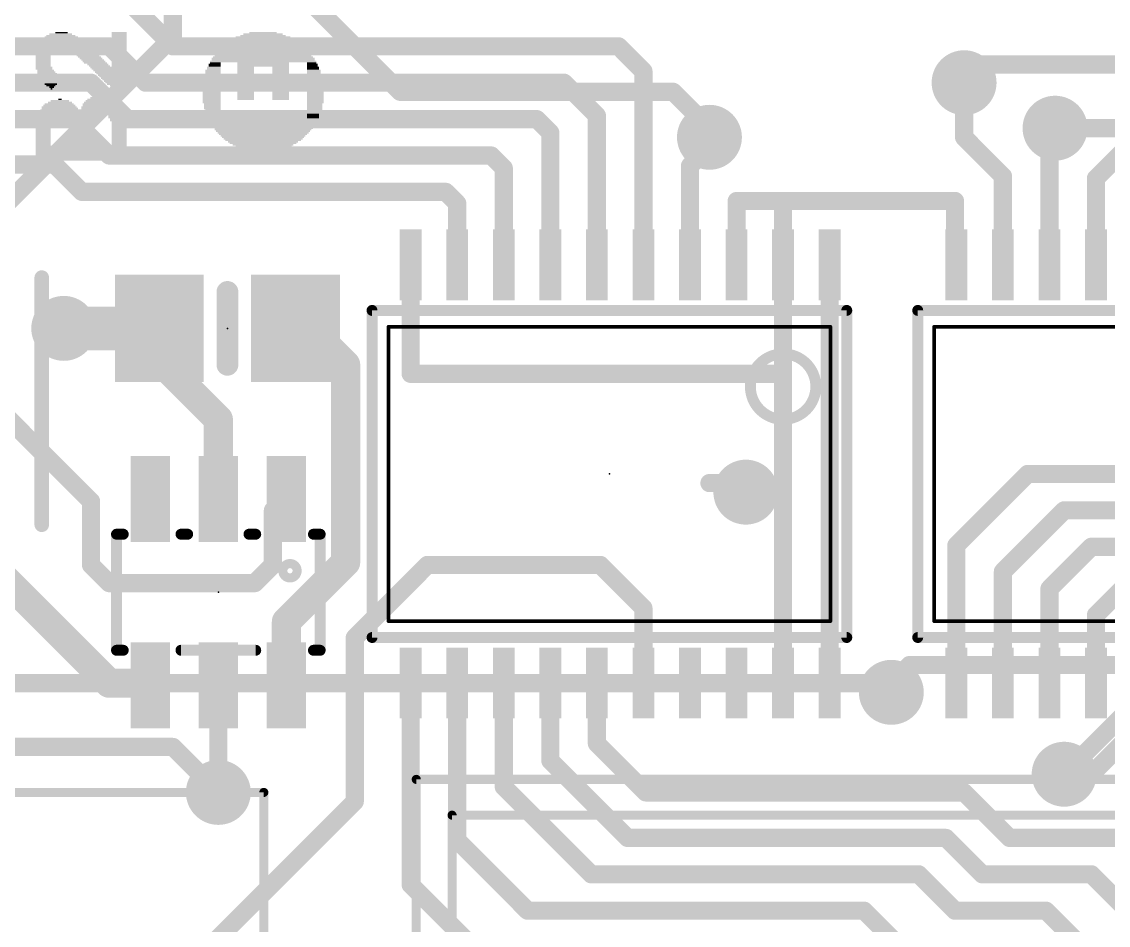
# Model space of a CAD drawing. Extents: x -1.3 to 65.2, y -0.1 to 30.9.
# Drawn here: x 24.56 to 39.73, y 7.54 to 20.15 of the extents above; entities that cross this region are included whole.
import ezdxf

# ---------------------------------------------------------------- set-up
doc = ezdxf.new("R2010")
doc.units = 0
for name, color, linetype in [('1', 12, 'CONTINUOUS'), ('16', 132, 'CONTINUOUS'), ('18', 110, 'CONTINUOUS'), ('200', 40, 'CONTINUOUS'), ('21', 40, 'CONTINUOUS'), ('23', 53, 'CONTINUOUS')]:
    doc.layers.add(name, color=color, linetype=linetype)

# ---------------------------------------------------------------- blocks, each defined once
blk = doc.blocks.new('RECT')
blk.add_solid([(-0.5, -0.5), (0.5, -0.5), (-0.5, 0.5), (0.5, 0.5)])
blk = doc.blocks.new('ROUNDV')
at = {"const_width": 0.5}
blk.add_lwpolyline([(0, -0.25, 1), (0, 0.25, 1), (0, -0.25)], format="xyb", dxfattribs=at)

msp = doc.modelspace()

# ---------------------------------------------------------------- linework, layer by layer
at = {"layer": '1'}
for points, const_width in [([(26.67, 19.812), (25.4, 21.082)], 0.254), ([(25.781, 19.812), (24.13, 19.812)], 0.254), ([(26.289, 19.304), (25.781, 19.812)], 0.254), ([(32.893, 19.812), (26.67, 19.812)], 0.254), ([(33.241, 19.464), (32.893, 19.812)], 0.254), ([(39.561, 17.971), (41.275, 19.685)], 0.254), ([(33.241, 16.7608), (33.241, 19.464)], 0.254), ([(25.527, 19.304), (23.876, 19.304)], 0.254), ([(26.035, 18.796), (25.527, 19.304)], 0.254), ([(32.131, 19.304), (26.289, 19.304)], 0.254), ([(32.591, 18.844), (32.131, 19.304)], 0.254), ([(37.719, 18.542), (37.719, 19.304)], 0.254), ([(32.591, 16.7608), (32.591, 18.844)], 0.254), ([(25.273, 18.796), (22.479, 18.796)], 0.254), ([(25.781, 18.288), (25.273, 18.796)], 0.254), ([(31.75, 18.796), (26.035, 18.796)], 0.254), ([(31.941, 18.605), (31.75, 18.796)], 0.254), ([(31.941, 16.7608), (31.941, 18.605)], 0.254), ([(34.163, 18.542), (34.163, 18.415)], 0.254), ([(38.261, 18), (37.719, 18.542)], 0.254), ([(38.911, 18.591), (38.989, 18.669)], 0.254), ([(38.911, 16.7608), (38.911, 18.591)], 0.254), ([(34.163, 18.415), (33.891, 18.143)], 0.254), ([(31.115, 18.288), (25.781, 18.288)], 0.254), ([(31.291, 18.112), (31.115, 18.288)], 0.254), ([(25.019, 18.161), (22.225, 18.161)], 0.254), ([(25.4, 17.78), (25.019, 18.161)], 0.254), ([(31.291, 16.7608), (31.291, 18.112)], 0.254), ([(33.891, 18.143), (33.891, 16.7608)], 0.254), ([(38.261, 16.7608), (38.261, 18)], 0.254), ([(39.561, 16.7608), (39.561, 17.971)], 0.254), ([(30.48, 17.78), (25.4, 17.78)], 0.254), ([(30.641, 17.619), (30.48, 17.78)], 0.254), ([(34.544, 17.653), (34.544, 16.7608)], 0.254), ([(35.191, 17.653), (34.544, 17.653)], 0.254), ([(35.191, 16.7608), (35.191, 17.653)], 0.254), ([(35.191, 17.653), (37.592, 17.653)], 0.254), ([(37.592, 17.653), (37.592, 16.7608)], 0.254), ([(30.641, 16.7608), (30.641, 17.619)], 0.254), ([(29.991, 16.7608), (29.991, 15.24)], 0.254), ([(34.544, 16.7608), (34.541, 16.7608)], 0.254), ([(35.191, 15.24), (35.191, 16.7608)], 0.254), ([(35.841, 16.7608), (35.841, 10.9252)], 0.254), ([(37.592, 16.7608), (37.611, 16.7608)], 0.254), ([(26.482, 15.875), (25.146, 15.875)], 0.6096), ([(25.527, 13.462), (23.114, 15.875)], 0.254), ([(26.482, 15.428), (26.482, 15.875)], 0.4064), ([(28.575, 15.875), (28.382, 15.875)], 0.4064), ([(29.083, 15.367), (28.575, 15.875)], 0.4064), ([(27.305, 14.605), (26.482, 15.428)], 0.4064), ([(29.083, 15.367), (29.083, 12.609)], 0.4064), ([(29.991, 15.24), (35.191, 15.24)], 0.254), ([(35.191, 13.5049), (35.191, 15.24)], 0.254), ([(27.305, 13.492), (27.305, 14.605)], 0.4064), ([(37.611, 12.846), (38.608, 13.843)], 0.254), ([(38.608, 13.843), (48.387, 13.843)], 0.254), ([(35.1069, 13.589), (34.671, 13.589)], 0.254), ([(35.191, 13.5049), (35.1069, 13.589)], 0.254), ([(25.527, 12.573), (25.527, 13.462)], 0.254), ([(28.067, 13.335), (28.255, 13.523)], 0.254), ([(28.255, 13.523), (28.255, 13.492)], 0.254), ([(35.191, 10.9252), (35.191, 13.5049)], 0.254), ([(28.067, 13.335), (28.067, 12.573)], 0.254), ([(38.261, 12.48), (39.116, 13.335)], 0.254), ([(39.116, 13.335), (47.625, 13.335)], 0.254), ([(37.611, 10.9252), (37.611, 12.846)], 0.254), ([(38.911, 12.241), (39.497, 12.827)], 0.254), ([(39.497, 12.827), (46.736, 12.827)], 0.254), ([(24.089, 12.614), (25.781, 10.922)], 0.4064), ([(29.083, 12.609), (28.255, 11.781)], 0.4064), ([(25.781, 12.319), (25.527, 12.573)], 0.254), ([(28.067, 12.573), (27.813, 12.319)], 0.254), ([(30.226, 12.573), (29.21, 11.557)], 0.254), ([(32.639, 12.573), (30.226, 12.573)], 0.254), ([(33.241, 11.971), (32.639, 12.573)], 0.254), ([(38.261, 10.9252), (38.261, 12.48)], 0.254), ([(27.813, 12.319), (25.781, 12.319)], 0.254), ([(39.561, 11.875), (40.005, 12.319)], 0.254), ([(38.911, 10.9252), (38.911, 12.241)], 0.254), ([(33.241, 10.9252), (33.241, 11.971)], 0.254), ([(39.561, 10.9252), (39.561, 11.875)], 0.254), ([(28.255, 11.781), (28.255, 10.892)], 0.4064), ([(29.21, 11.557), (29.21, 9.271)], 0.254), ([(25.781, 10.922), (26.325, 10.922)], 0.4064), ([(26.325, 10.922), (26.355, 10.892)], 0.4064), ([(27.305, 9.398), (27.305, 10.892)], 0.254), ([(29.991, 10.9252), (29.991, 8.109)], 0.254), ([(30.641, 10.9252), (30.641, 8.729)], 0.254), ([(31.291, 10.9252), (31.291, 9.476)], 0.254), ([(31.941, 10.9252), (31.941, 9.842)], 0.254), ([(32.591, 10.9252), (32.591, 10.081)], 0.254), ([(36.5728, 10.9252), (35.841, 10.9252)], 0.254), ([(36.703, 10.795), (36.5728, 10.9252)], 0.254), ([(40.211, 10.366), (39.497, 9.652)], 0.254), ([(32.591, 10.081), (33.274, 9.398)], 0.254), ([(31.941, 9.842), (33.02, 8.763)], 0.254), ([(39.497, 9.652), (39.116, 9.652)], 0.254), ([(31.291, 9.476), (32.512, 8.255)], 0.254), ([(33.274, 9.398), (37.719, 9.398)], 0.254), ([(37.719, 9.398), (38.354, 8.763)], 0.254), ([(29.21, 9.271), (26.543, 6.604)], 0.254), ([(30.641, 8.729), (31.623, 7.747)], 0.254), ([(33.02, 8.763), (37.465, 8.763)], 0.254), ([(37.465, 8.763), (37.973, 8.255)], 0.254), ([(38.354, 8.763), (39.878, 8.763)], 0.254), ([(32.512, 8.255), (37.084, 8.255)], 0.254), ([(37.084, 8.255), (37.592, 7.747)], 0.254), ([(37.973, 8.255), (39.497, 8.255)], 0.254), ([(39.497, 8.255), (40.005, 7.747)], 0.254), ([(29.991, 8.109), (31.75, 6.35)], 0.254), ([(31.623, 7.747), (36.322, 7.747)], 0.254), ([(36.322, 7.747), (37.719, 6.35)], 0.254), ([(37.592, 7.747), (38.862, 7.747)], 0.254), ([(38.862, 7.747), (40.259, 6.35)], 0.254)]:
    msp.add_lwpolyline(points, dxfattribs=dict(at, const_width=const_width))
for points, const_width in [([(25.8259, 19.8569, 1), (25.7361, 19.7671)], 0.127), ([(25.781, 19.7485, 1), (25.781, 19.8755)], 0.127), ([(26.67, 19.8755, 1), (26.67, 19.7485)], 0.127), ([(26.6251, 19.7671, 1), (26.7149, 19.8569)], 0.127), ([(32.9379, 19.8569, 1), (32.8481, 19.7671)], 0.127), ([(32.893, 19.7485, 1), (32.893, 19.8755)], 0.127), ([(33.3045, 19.464, 1), (33.1775, 19.464)], 0.127), ([(25.5719, 19.3489, 1), (25.4821, 19.2591)], 0.127), ([(25.527, 19.2405, 1), (25.527, 19.3675)], 0.127), ([(26.289, 19.3675, 1), (26.289, 19.2405)], 0.127), ([(32.1759, 19.3489, 1), (32.0861, 19.2591)], 0.127), ([(32.131, 19.2405, 1), (32.131, 19.3675)], 0.127), ([(33.1961, 19.4191, 1), (33.2859, 19.5089)], 0.127), ([(37.7825, 19.304, 1), (37.6555, 19.304)], 0.127), ([(26.2441, 19.2591, 1), (26.3339, 19.3489)], 0.127), ([(32.6545, 18.844, 1), (32.5275, 18.844)], 0.127), ([(25.3179, 18.8409, 1), (25.2281, 18.7511)], 0.127), ([(25.273, 18.7325, 1), (25.273, 18.8595)], 0.127), ([(26.035, 18.8595, 1), (26.035, 18.7325)], 0.127), ([(25.9901, 18.7511, 1), (26.0799, 18.8409)], 0.127), ([(31.7949, 18.8409, 1), (31.7051, 18.7511)], 0.127), ([(31.75, 18.7325, 1), (31.75, 18.8595)], 0.127), ([(32.5461, 18.7991, 1), (32.6359, 18.8889)], 0.127), ([(32.0045, 18.605, 1), (31.8775, 18.605)], 0.127), ([(31.8961, 18.5601, 1), (31.9859, 18.6499)], 0.127), ([(34.2265, 18.542, 1), (34.0995, 18.542)], 0.127), ([(37.7639, 18.5869, 1), (37.6741, 18.4971)], 0.127), ([(38.9745, 18.591, 1), (38.8475, 18.591)], 0.127), ([(38.8661, 18.6359, 1), (38.9559, 18.5461)], 0.127), ([(39.0339, 18.6241, 1), (38.9441, 18.7139)], 0.127), ([(34.2079, 18.3701, 1), (34.1181, 18.4599)], 0.127), ([(37.6555, 18.542, 1), (37.7825, 18.542)], 0.127), ([(25.781, 18.3515, 1), (25.781, 18.2245)], 0.127), ([(25.7361, 18.2431, 1), (25.8259, 18.3329)], 0.127), ([(31.1599, 18.3329, 1), (31.0701, 18.2431)], 0.127), ([(31.115, 18.2245, 1), (31.115, 18.3515)], 0.127), ([(34.0995, 18.415, 1), (34.2265, 18.415)], 0.127), ([(25.0639, 18.2059, 1), (24.9741, 18.1161)], 0.127), ([(25.019, 18.0975, 1), (25.019, 18.2245)], 0.127), ([(31.3545, 18.112, 1), (31.2275, 18.112)], 0.127), ([(31.2461, 18.0671, 1), (31.3359, 18.1569)], 0.127), ([(33.9545, 18.143, 1), (33.8275, 18.143)], 0.127), ([(33.8461, 18.1879, 1), (33.9359, 18.0981)], 0.127), ([(38.3245, 18, 1), (38.1975, 18)], 0.127), ([(38.2161, 17.9551, 1), (38.3059, 18.0449)], 0.127), ([(39.6245, 17.971, 1), (39.4975, 17.971)], 0.127), ([(39.5161, 18.0159, 1), (39.6059, 17.9261)], 0.127), ([(25.4, 17.8435, 1), (25.4, 17.7165)], 0.127), ([(30.5249, 17.8249, 1), (30.4351, 17.7351)], 0.127), ([(30.48, 17.7165, 1), (30.48, 17.8435)], 0.127), ([(25.3551, 17.7351, 1), (25.4449, 17.8249)], 0.127), ([(34.6075, 17.653, 1), (34.4805, 17.653)], 0.127), ([(34.544, 17.7165, 1), (34.544, 17.5895)], 0.127), ([(35.2545, 17.653, 1), (35.1275, 17.653)], 0.127), ([(35.191, 17.7165, 1), (35.191, 17.5895)], 0.127), ([(35.191, 17.5895, 1), (35.191, 17.7165)], 0.127), ([(37.6555, 17.653, 1), (37.5285, 17.653)], 0.127), ([(37.592, 17.5895, 1), (37.592, 17.7165)], 0.127), ([(30.7045, 17.619, 1), (30.5775, 17.619)], 0.127), ([(30.5961, 17.5741, 1), (30.6859, 17.6639)], 0.127), ([(30.0545, 16.7608, 1), (29.9275, 16.7608)], 0.127), ([(34.541, 16.8243, 1), (34.541, 16.6973)], 0.127), ([(34.544, 16.6973, 1), (34.544, 16.8243)], 0.127), ([(35.2545, 16.7608, 1), (35.1275, 16.7608)], 0.127), ([(35.9045, 16.7608, 1), (35.7775, 16.7608)], 0.127), ([(37.592, 16.8243, 1), (37.592, 16.6973)], 0.127), ([(37.611, 16.6973, 1), (37.611, 16.8243)], 0.127), ([(30.5775, 16.7608, 1), (30.7045, 16.7608)], 0.127), ([(31.2275, 16.7608, 1), (31.3545, 16.7608)], 0.127), ([(31.8775, 16.7608, 1), (32.0045, 16.7608)], 0.127), ([(32.5275, 16.7608, 1), (32.6545, 16.7608)], 0.127), ([(33.1775, 16.7608, 1), (33.3045, 16.7608)], 0.127), ([(33.8275, 16.7608, 1), (33.9545, 16.7608)], 0.127), ([(34.4805, 16.7608, 1), (34.6075, 16.7608)], 0.127), ([(35.1275, 16.7608, 1), (35.2545, 16.7608)], 0.127), ([(37.5285, 16.7608, 1), (37.6555, 16.7608)], 0.127), ([(38.1975, 16.7608, 1), (38.3245, 16.7608)], 0.127), ([(38.8475, 16.7608, 1), (38.9745, 16.7608)], 0.127), ([(39.4975, 16.7608, 1), (39.6245, 16.7608)], 0.127), ([(25.146, 16.0274, 1), (25.146, 15.7226)], 0.3048), ([(26.482, 15.7226, 1), (26.482, 16.0274)], 0.3048), ([(26.5836, 15.875, 1), (26.3804, 15.875)], 0.2032), ([(28.382, 15.9766, 1), (28.382, 15.7734)], 0.2032), ([(28.6468, 15.9468, 1), (28.5032, 15.8032)], 0.2032), ([(28.575, 15.7734, 1), (28.575, 15.9766)], 0.2032), ([(26.5538, 15.4998, 1), (26.4102, 15.3562)], 0.2032), ([(26.3804, 15.428, 1), (26.5836, 15.428)], 0.2032), ([(29.1846, 15.367, 1), (28.9814, 15.367)], 0.2032), ([(29.0112, 15.2952, 1), (29.1548, 15.4388)], 0.2032), ([(29.991, 15.3035, 1), (29.991, 15.1765)], 0.127), ([(35.2545, 15.24, 1), (35.1275, 15.24)], 0.127), ([(35.191, 15.1765, 1), (35.191, 15.3035)], 0.127), ([(29.9275, 15.24, 1), (30.0545, 15.24)], 0.127), ([(35.1275, 15.24, 1), (35.2545, 15.24)], 0.127), ([(27.4066, 14.605, 1), (27.2034, 14.605)], 0.2032), ([(27.2332, 14.5332, 1), (27.3768, 14.6768)], 0.2032), ([(38.608, 13.9065, 1), (38.608, 13.7795)], 0.127), ([(38.6529, 13.7981, 1), (38.5631, 13.8879)], 0.127), ([(34.671, 13.6525, 1), (34.671, 13.5255)], 0.127), ([(35.1518, 13.6339, 1), (35.062, 13.5441)], 0.127), ([(35.1069, 13.5255, 1), (35.1069, 13.6525)], 0.127), ([(25.5905, 13.462, 1), (25.4635, 13.462)], 0.127), ([(25.4821, 13.4171, 1), (25.5719, 13.5069)], 0.127), ([(27.2034, 13.492, 1), (27.4066, 13.492)], 0.2032), ([(28.3185, 13.523, 1), (28.1915, 13.523)], 0.127), ([(28.1915, 13.492, 1), (28.3185, 13.492)], 0.127), ([(28.2999, 13.4781, 1), (28.2101, 13.5679)], 0.127), ([(35.2545, 13.5049, 1), (35.1275, 13.5049)], 0.127), ([(35.1275, 13.5049, 1), (35.2545, 13.5049)], 0.127), ([(35.1461, 13.46, 1), (35.2359, 13.5498)], 0.127), ([(28.1305, 13.335, 1), (28.0035, 13.335)], 0.127), ([(28.0221, 13.3799, 1), (28.1119, 13.2901)], 0.127), ([(39.116, 13.3985, 1), (39.116, 13.2715)], 0.127), ([(39.1609, 13.2901, 1), (39.0711, 13.3799)], 0.127), ([(37.6745, 12.846, 1), (37.5475, 12.846)], 0.127), ([(37.5661, 12.8909, 1), (37.6559, 12.8011)], 0.127), ([(39.497, 12.8905, 1), (39.497, 12.7635)], 0.127), ([(39.5419, 12.7821, 1), (39.4521, 12.8719)], 0.127), ([(29.1548, 12.5372, 1), (29.0112, 12.6808)], 0.2032), ([(25.5719, 12.6179, 1), (25.4821, 12.5281)], 0.127), ([(25.4635, 12.573, 1), (25.5905, 12.573)], 0.127), ([(28.0035, 12.573, 1), (28.1305, 12.573)], 0.127), ([(28.1119, 12.5281, 1), (28.0221, 12.6179)], 0.127), ([(28.9814, 12.609, 1), (29.1846, 12.609)], 0.2032), ([(30.226, 12.6365, 1), (30.226, 12.5095)], 0.127), ([(30.2709, 12.5281, 1), (30.1811, 12.6179)], 0.127), ([(32.6839, 12.6179, 1), (32.5941, 12.5281)], 0.127), ([(32.639, 12.5095, 1), (32.639, 12.6365)], 0.127), ([(38.3245, 12.48, 1), (38.1975, 12.48)], 0.127), ([(25.781, 12.3825, 1), (25.781, 12.2555)], 0.127), ([(27.813, 12.2555, 1), (27.813, 12.3825)], 0.127), ([(38.2161, 12.5249, 1), (38.3059, 12.4351)], 0.127), ([(25.7361, 12.2741, 1), (25.8259, 12.3639)], 0.127), ([(27.7681, 12.3639, 1), (27.8579, 12.2741)], 0.127), ([(38.9745, 12.241, 1), (38.8475, 12.241)], 0.127), ([(38.8661, 12.2859, 1), (38.9559, 12.1961)], 0.127), ([(33.3045, 11.971, 1), (33.1775, 11.971)], 0.127), ([(33.1961, 11.9261, 1), (33.2859, 12.0159)], 0.127), ([(39.6245, 11.875, 1), (39.4975, 11.875)], 0.127), ([(28.3566, 11.781, 1), (28.1534, 11.781)], 0.2032), ([(28.1832, 11.8528, 1), (28.3268, 11.7092)], 0.2032), ([(39.5161, 11.9199, 1), (39.6059, 11.8301)], 0.127), ([(29.2735, 11.557, 1), (29.1465, 11.557)], 0.127), ([(29.1651, 11.6019, 1), (29.2549, 11.5121)], 0.127), ([(25.781, 11.0236, 1), (25.781, 10.8204)], 0.2032), ([(25.7092, 10.8502, 1), (25.8528, 10.9938)], 0.2032), ([(26.3968, 10.9938, 1), (26.2532, 10.8502)], 0.2032), ([(26.325, 10.8204, 1), (26.325, 11.0236)], 0.2032), ([(26.2832, 10.8202, 1), (26.4268, 10.9638)], 0.2032), ([(27.3685, 10.892, 1), (27.2415, 10.892)], 0.127), ([(28.1534, 10.892, 1), (28.3566, 10.892)], 0.2032), ([(30.0545, 10.9252, 1), (29.9275, 10.9252)], 0.127), ([(30.7045, 10.9252, 1), (30.5775, 10.9252)], 0.127), ([(31.3545, 10.9252, 1), (31.2275, 10.9252)], 0.127), ([(32.0045, 10.9252, 1), (31.8775, 10.9252)], 0.127), ([(32.6545, 10.9252, 1), (32.5275, 10.9252)], 0.127), ([(33.1775, 10.9252, 1), (33.3045, 10.9252)], 0.127), ([(35.1275, 10.9252, 1), (35.2545, 10.9252)], 0.127), ([(35.841, 10.9887, 1), (35.841, 10.8617)], 0.127), ([(35.7775, 10.9252, 1), (35.9045, 10.9252)], 0.127), ([(36.6177, 10.9701, 1), (36.5279, 10.8803)], 0.127), ([(36.5728, 10.8617, 1), (36.5728, 10.9887)], 0.127), ([(37.5475, 10.9252, 1), (37.6745, 10.9252)], 0.127), ([(38.1975, 10.9252, 1), (38.3245, 10.9252)], 0.127), ([(38.8475, 10.9252, 1), (38.9745, 10.9252)], 0.127), ([(39.4975, 10.9252, 1), (39.6245, 10.9252)], 0.127), ([(36.6581, 10.7501, 1), (36.7479, 10.8399)], 0.127), ([(32.6359, 10.1259, 1), (32.5461, 10.0361)], 0.127), ([(32.5275, 10.081, 1), (32.6545, 10.081)], 0.127), ([(31.9859, 9.8869, 1), (31.8961, 9.7971)], 0.127), ([(31.8775, 9.842, 1), (32.0045, 9.842)], 0.127), ([(39.116, 9.7155, 1), (39.116, 9.5885)], 0.127), ([(39.4521, 9.6969, 1), (39.5419, 9.6071)], 0.127), ([(39.497, 9.5885, 1), (39.497, 9.7155)], 0.127), ([(31.3359, 9.5209, 1), (31.2461, 9.4311)], 0.127), ([(27.2415, 9.398, 1), (27.3685, 9.398)], 0.127), ([(31.2275, 9.476, 1), (31.3545, 9.476)], 0.127), ([(33.274, 9.4615, 1), (33.274, 9.3345)], 0.127), ([(33.2291, 9.3531, 1), (33.3189, 9.4429)], 0.127), ([(37.7639, 9.4429, 1), (37.6741, 9.3531)], 0.127), ([(37.719, 9.3345, 1), (37.719, 9.4615)], 0.127), ([(29.1465, 9.271, 1), (29.2735, 9.271)], 0.127), ([(29.2549, 9.2261, 1), (29.1651, 9.3159)], 0.127), ([(30.6859, 8.7739, 1), (30.5961, 8.6841)], 0.127), ([(33.02, 8.8265, 1), (33.02, 8.6995)], 0.127), ([(32.9751, 8.7181, 1), (33.0649, 8.8079)], 0.127), ([(37.5099, 8.8079, 1), (37.4201, 8.7181)], 0.127), ([(37.465, 8.6995, 1), (37.465, 8.8265)], 0.127), ([(38.354, 8.8265, 1), (38.354, 8.6995)], 0.127), ([(38.3091, 8.7181, 1), (38.3989, 8.8079)], 0.127), ([(30.5775, 8.729, 1), (30.7045, 8.729)], 0.127), ([(32.512, 8.3185, 1), (32.512, 8.1915)], 0.127), ([(32.4671, 8.2101, 1), (32.5569, 8.2999)], 0.127), ([(37.1289, 8.2999, 1), (37.0391, 8.2101)], 0.127), ([(37.084, 8.1915, 1), (37.084, 8.3185)], 0.127), ([(37.973, 8.3185, 1), (37.973, 8.1915)], 0.127), ([(37.9281, 8.2101, 1), (38.0179, 8.2999)], 0.127), ([(39.5419, 8.2999, 1), (39.4521, 8.2101)], 0.127), ([(39.497, 8.1915, 1), (39.497, 8.3185)], 0.127), ([(30.0359, 8.1539, 1), (29.9461, 8.0641)], 0.127), ([(29.9275, 8.109, 1), (30.0545, 8.109)], 0.127), ([(31.623, 7.8105, 1), (31.623, 7.6835)], 0.127), ([(31.5781, 7.7021, 1), (31.6679, 7.7919)], 0.127), ([(36.3669, 7.7919, 1), (36.2771, 7.7021)], 0.127), ([(36.322, 7.6835, 1), (36.322, 7.8105)], 0.127), ([(37.592, 7.8105, 1), (37.592, 7.6835)], 0.127), ([(37.5471, 7.7021, 1), (37.6369, 7.7919)], 0.127), ([(38.9069, 7.7919, 1), (38.8171, 7.7021)], 0.127), ([(38.862, 7.6835, 1), (38.862, 7.8105)], 0.127)]:
    msp.add_lwpolyline(points, format="xyb", dxfattribs=dict(at, const_width=const_width))
at = {"layer": '16', "const_width": 0.254}
for points in [[(26.67, 19.939), (26.67, 21.717)], [(27.94, 21.082), (29.845, 19.177)], [(26.67, 19.939), (24.257, 17.526)], [(37.719, 19.304), (37.973, 19.558)], [(37.973, 19.558), (44.831, 19.558)], [(29.845, 19.177), (33.655, 19.177)], [(33.655, 19.177), (34.163, 18.669)], [(34.163, 18.669), (34.163, 18.542)], [(38.989, 18.669), (46.99, 18.669)], [(34.544, 13.716), (34.163, 13.716)], [(34.671, 13.589), (34.544, 13.716)], [(36.957, 11.176), (36.703, 10.922)], [(44.323, 11.176), (36.957, 11.176)], [(17.145, 10.922), (36.576, 10.922)], [(36.576, 10.922), (36.703, 10.795)], [(36.703, 10.922), (36.703, 10.795)], [(39.116, 9.652), (40.005, 10.541)], [(14.859, 10.033), (26.67, 10.033)], [(26.67, 10.033), (27.305, 9.398)]]:
    msp.add_lwpolyline(points, dxfattribs=at)
at = {"layer": '16', "const_width": 0.127}
for points in [[(26.7149, 19.8941, 1), (26.6251, 19.9839)], [(26.6065, 19.939, 1), (26.7335, 19.939)], [(37.973, 19.6215, 1), (37.973, 19.4945)], [(38.0179, 19.5131, 1), (37.9281, 19.6029)], [(29.845, 19.2405, 1), (29.845, 19.1135)], [(29.8001, 19.1321, 1), (29.8899, 19.2219)], [(33.6999, 19.2219, 1), (33.6101, 19.1321)], [(33.655, 19.1135, 1), (33.655, 19.2405)], [(37.6741, 19.3489, 1), (37.7639, 19.2591)], [(34.2265, 18.669, 1), (34.0995, 18.669)], [(34.1181, 18.6241, 1), (34.2079, 18.7139)], [(38.989, 18.7325, 1), (38.989, 18.6055)], [(34.0995, 18.542, 1), (34.2265, 18.542)], [(34.163, 13.7795, 1), (34.163, 13.6525)], [(34.5889, 13.7609, 1), (34.4991, 13.6711)], [(34.544, 13.6525, 1), (34.544, 13.7795)], [(34.6261, 13.5441, 1), (34.7159, 13.6339)], [(36.957, 11.2395, 1), (36.957, 11.1125)], [(37.0019, 11.1311, 1), (36.9121, 11.2209)], [(36.6209, 10.9669, 1), (36.5311, 10.8771)], [(36.576, 10.8585, 1), (36.576, 10.9855)], [(36.7665, 10.922, 1), (36.6395, 10.922)], [(36.6581, 10.9669, 1), (36.7479, 10.8771)], [(36.6395, 10.795, 1), (36.7665, 10.795)], [(36.6581, 10.7501, 1), (36.7479, 10.8399)], [(26.7149, 10.0779, 1), (26.6251, 9.9881)], [(26.67, 9.9695, 1), (26.67, 10.0965)], [(39.0711, 9.6969, 1), (39.1609, 9.6071)], [(27.2601, 9.3531, 1), (27.3499, 9.4429)]]:
    msp.add_lwpolyline(points, format="xyb", dxfattribs=at)
at = {"layer": '21'}
for points, const_width in [([(24.839, 16.584), (24.839, 13.134)], 0.2032), ([(27.432, 16.383), (27.432, 15.367)], 0.3048), ([(36.0806, 16.1258), (29.4514, 16.1258)], 0.1524), ([(29.4514, 11.5602), (29.4514, 16.1258)], 0.1524), ([(36.0806, 16.1258), (36.0806, 11.5602)], 0.1524), ([(43.7006, 16.1258), (37.0714, 16.1258)], 0.1524), ([(37.0714, 11.5602), (37.0714, 16.1258)], 0.1524), ([(35.852, 15.8972), (29.68, 15.8972)], 0.0508), ([(29.68, 11.7888), (29.68, 15.8972)], 0.0508), ([(35.852, 15.8972), (35.852, 11.7888)], 0.0508), ([(43.472, 15.8972), (37.3, 15.8972)], 0.0508), ([(37.3, 11.7888), (37.3, 15.8972)], 0.0508), ([(25.883, 11.382), (25.883, 13.002)], 0.1524), ([(25.883, 13.002), (25.977, 13.002)], 0.1524), ([(26.783, 13.002), (26.877, 13.002)], 0.1524), ([(27.733, 13.002), (27.827, 13.002)], 0.1524), ([(28.633, 13.002), (28.727, 13.002)], 0.1524), ([(28.727, 13.002), (28.727, 11.382)], 0.1524), ([(29.68, 11.7888), (35.852, 11.7888)], 0.0508), ([(37.3, 11.7888), (43.472, 11.7888)], 0.0508), ([(29.4514, 11.5602), (36.0806, 11.5602)], 0.1524), ([(37.0714, 11.5602), (43.7006, 11.5602)], 0.1524), ([(25.977, 11.382), (25.883, 11.382)], 0.1524), ([(27.827, 11.382), (26.783, 11.382)], 0.1524), ([(28.727, 11.382), (28.633, 11.382)], 0.1524), ([(58.069, 9.58), (30.069, 9.58)], 0.127), ([(30.069, 9.58), (30.069, 0.58)], 0.127), ([(15.24, 9.398), (27.94, 9.398)], 0.127), ([(27.94, 9.398), (27.94, 0.508)], 0.127), ([(42.819, 9.08), (30.569, 9.08)], 0.127), ([(30.569, 9.08), (30.569, 1.08)], 0.127)]:
    msp.add_lwpolyline(points, dxfattribs=dict(at, const_width=const_width))
for points, const_width in [([(24.8898, 16.584, 1), (24.7882, 16.584)], 0.1016), ([(27.5082, 16.383, 1), (27.3558, 16.383)], 0.1524), ([(29.4514, 16.1639, 1), (29.4514, 16.0877)], 0.0762), ([(29.4895, 16.1258, 1), (29.4133, 16.1258)], 0.0762), ([(36.1187, 16.1258, 1), (36.0425, 16.1258)], 0.0762), ([(36.0806, 16.0877, 1), (36.0806, 16.1639)], 0.0762), ([(37.0714, 16.1639, 1), (37.0714, 16.0877)], 0.0762), ([(37.1095, 16.1258, 1), (37.0333, 16.1258)], 0.0762), ([(29.68, 15.9099, 1), (29.68, 15.8845)], 0.0254), ([(29.6927, 15.8972, 1), (29.6673, 15.8972)], 0.0254), ([(35.8647, 15.8972, 1), (35.8393, 15.8972)], 0.0254), ([(35.852, 15.8845, 1), (35.852, 15.9099)], 0.0254), ([(37.3, 15.9099, 1), (37.3, 15.8845)], 0.0254), ([(37.3127, 15.8972, 1), (37.2873, 15.8972)], 0.0254), ([(35.1916, 14.605, 1), (35.1916, 15.5194, 1), (35.1916, 14.605)], 0.1524), ([(27.3558, 15.367, 1), (27.5082, 15.367)], 0.1524), ([(24.7882, 13.134, 1), (24.8898, 13.134)], 0.1016), ([(25.9211, 13.002, 1), (25.8449, 13.002)], 0.0762), ([(25.883, 13.0401, 1), (25.883, 12.9639)], 0.0762), ([(25.977, 12.9639, 1), (25.977, 13.0401)], 0.0762), ([(26.783, 13.0401, 1), (26.783, 12.9639)], 0.0762), ([(26.877, 12.9639, 1), (26.877, 13.0401)], 0.0762), ([(27.733, 13.0401, 1), (27.733, 12.9639)], 0.0762), ([(27.827, 12.9639, 1), (27.827, 13.0401)], 0.0762), ([(28.633, 13.0401, 1), (28.633, 12.9639)], 0.0762), ([(28.7651, 13.002, 1), (28.6889, 13.002)], 0.0762), ([(28.727, 12.9639, 1), (28.727, 13.0401)], 0.0762), ([(28.305, 12.392, 1), (28.305, 12.592, 1), (28.305, 12.392)], 0.127), ([(29.68, 11.8015, 1), (29.68, 11.7761)], 0.0254), ([(29.6673, 11.7888, 1), (29.6927, 11.7888)], 0.0254), ([(35.8393, 11.7888, 1), (35.8647, 11.7888)], 0.0254), ([(35.852, 11.7761, 1), (35.852, 11.8015)], 0.0254), ([(37.3, 11.8015, 1), (37.3, 11.7761)], 0.0254), ([(37.2873, 11.7888, 1), (37.3127, 11.7888)], 0.0254), ([(29.4514, 11.5983, 1), (29.4514, 11.5221)], 0.0762), ([(29.4133, 11.5602, 1), (29.4895, 11.5602)], 0.0762), ([(36.0425, 11.5602, 1), (36.1187, 11.5602)], 0.0762), ([(36.0806, 11.5221, 1), (36.0806, 11.5983)], 0.0762), ([(37.0714, 11.5983, 1), (37.0714, 11.5221)], 0.0762), ([(37.0333, 11.5602, 1), (37.1095, 11.5602)], 0.0762), ([(25.883, 11.4201, 1), (25.883, 11.3439)], 0.0762), ([(25.8449, 11.382, 1), (25.9211, 11.382)], 0.0762), ([(25.977, 11.3439, 1), (25.977, 11.4201)], 0.0762), ([(26.783, 11.4201, 1), (26.783, 11.3439)], 0.0762), ([(27.827, 11.3439, 1), (27.827, 11.4201)], 0.0762), ([(28.633, 11.4201, 1), (28.633, 11.3439)], 0.0762), ([(28.6889, 11.382, 1), (28.7651, 11.382)], 0.0762), ([(28.727, 11.3439, 1), (28.727, 11.4201)], 0.0762), ([(30.069, 9.6118, 1), (30.069, 9.5482)], 0.0635), ([(30.1008, 9.58, 1), (30.0373, 9.58)], 0.0635), ([(27.9718, 9.398, 1), (27.9083, 9.398)], 0.0635), ([(27.94, 9.3662, 1), (27.94, 9.4298)], 0.0635), ([(30.569, 9.1118, 1), (30.569, 9.0482)], 0.0635), ([(30.6008, 9.08, 1), (30.5373, 9.08)], 0.0635)]:
    msp.add_lwpolyline(points, format="xyb", dxfattribs=dict(at, const_width=const_width))
at = {"layer": '23'}
for p in [(27.432, 15.875), (32.766, 13.843), (27.305, 12.192)]:
    msp.add_point(p, dxfattribs=at)

# ---------------------------------------------------------------- block references
at = {"layer": '1', "rotation": 180}
for p, xscale, yscale in [((29.991, 16.7608), 0.3048, 0.9906), ((30.641, 16.7608), 0.3048, 0.9906), ((31.291, 16.7608), 0.3048, 0.9906), ((31.941, 16.7608), 0.3048, 0.9906), ((32.591, 16.7608), 0.3048, 0.9906), ((33.241, 16.7608), 0.3048, 0.9906), ((33.891, 16.7608), 0.3048, 0.9906), ((34.541, 16.7608), 0.3048, 0.9906), ((35.191, 16.7608), 0.3048, 0.9906), ((35.841, 16.7608), 0.3048, 0.9906), ((37.611, 16.7608), 0.3048, 0.9906), ((38.261, 16.7608), 0.3048, 0.9906), ((38.911, 16.7608), 0.3048, 0.9906), ((39.561, 16.7608), 0.3048, 0.9906), ((26.355, 13.492), 0.55, 1.2), ((27.305, 13.492), 0.55, 1.2), ((28.255, 13.492), 0.55, 1.2), ((26.355, 10.892), 0.55, 1.2), ((27.305, 10.892), 0.55, 1.2), ((28.255, 10.892), 0.55, 1.2), ((29.991, 10.9252), 0.3048, 0.9906), ((30.641, 10.9252), 0.3048, 0.9906), ((31.291, 10.9252), 0.3048, 0.9906), ((31.941, 10.9252), 0.3048, 0.9906), ((32.591, 10.9252), 0.3048, 0.9906), ((33.241, 10.9252), 0.3048, 0.9906), ((33.891, 10.9252), 0.3048, 0.9906), ((34.541, 10.9252), 0.3048, 0.9906), ((35.191, 10.9252), 0.3048, 0.9906), ((35.841, 10.9252), 0.3048, 0.9906), ((37.611, 10.9252), 0.3048, 0.9906), ((38.261, 10.9252), 0.3048, 0.9906), ((38.911, 10.9252), 0.3048, 0.9906), ((39.561, 10.9252), 0.3048, 0.9906)]:
    msp.add_blockref('RECT', p, dxfattribs=dict(at, xscale=xscale, yscale=yscale))
at = {"layer": '1', "xscale": 1.24, "yscale": 1.5}
for p in [(26.482, 15.875), (28.382, 15.875)]:
    msp.add_blockref('RECT', p, dxfattribs=at)
at = {"layer": '18', "xscale": 0.9064, "yscale": 0.9064}
for p in [(37.719, 19.304), (37.719, 19.304), (38.989, 18.669), (38.989, 18.669), (34.163, 18.542), (34.163, 18.542), (25.146, 15.875), (25.146, 15.875), (34.671, 13.589), (34.671, 13.589), (36.703, 10.795), (36.703, 10.795), (39.116, 9.652), (39.116, 9.652), (27.305, 9.398), (27.305, 9.398)]:
    msp.add_blockref('ROUNDV', p, dxfattribs=at)
at = {"layer": '200'}
for p, xscale, yscale in [((25.1244, 19.8755), 0.6121, 0.0213), ((25.1244, 19.8967), 0.5715, 0.0211), ((25.1257, 19.9178), 0.5283, 0.0211), ((25.1143, 19.939), 0.4648, 0.0213), ((25.1041, 19.9602), 0.4039, 0.0211), ((25.1041, 19.9813), 0.3175, 0.0211), ((25.1143, 20.0025), 0.1702, 0.0213), ((25.9194, 20.0025), 0.2108, 0.0213), ((25.9194, 19.9813), 0.2108, 0.0211), ((25.9194, 19.9602), 0.2108, 0.0211), ((25.9194, 19.939), 0.2108, 0.0213), ((25.9194, 19.9178), 0.2108, 0.0211), ((25.9194, 19.8967), 0.2108, 0.0211), ((25.9194, 19.8755), 0.2108, 0.0213), ((27.9298, 19.8755), 0.9754, 0.0213), ((27.9298, 19.8967), 0.889, 0.0211), ((27.9286, 19.9178), 0.8458, 0.0211), ((27.9298, 19.939), 0.762, 0.0213), ((27.9298, 19.9602), 0.635, 0.0211), ((27.9298, 19.9813), 0.5486, 0.0211), ((27.9298, 20.0025), 0.381, 0.0213), ((24.9136, 19.7697), 0.3175, 0.0211), ((24.8818, 19.7273), 0.254, 0.0211), ((24.892, 19.7485), 0.2743, 0.0213), ((25.1358, 19.812), 0.7214, 0.0213), ((25.146, 19.7908), 0.7417, 0.0211), ((25.1257, 19.8543), 0.6553, 0.0211), ((25.1358, 19.8332), 0.6756, 0.0211), ((25.3581, 19.7697), 0.3581, 0.0211), ((25.4013, 19.7485), 0.3175, 0.0213), ((25.4318, 19.7273), 0.3378, 0.0211), ((25.9194, 19.8543), 0.2108, 0.0211), ((25.9194, 19.8332), 0.2108, 0.0211), ((25.9194, 19.812), 0.2108, 0.0213), ((25.9194, 19.7908), 0.2108, 0.0211), ((25.9194, 19.7697), 0.2108, 0.0211), ((25.9194, 19.7485), 0.2108, 0.0213), ((25.9194, 19.7273), 0.2108, 0.0211), ((27.9286, 19.7273), 1.3132, 0.0211), ((27.9298, 19.7485), 1.27, 0.0213), ((27.9298, 19.7697), 1.2294, 0.0211), ((27.9298, 19.7908), 1.1836, 0.0211), ((27.9298, 19.812), 1.143, 0.0213), ((27.9413, 19.8332), 1.0795, 0.0211), ((27.9298, 19.8543), 1.016, 0.0211), ((24.8717, 19.7062), 0.2337, 0.0211), ((24.8603, 19.685), 0.2108, 0.0213), ((24.8603, 19.6638), 0.2108, 0.0211), ((24.8603, 19.6427), 0.2108, 0.0211), ((24.8603, 19.6215), 0.2108, 0.0213), ((24.8603, 19.6003), 0.2108, 0.0211), ((24.8603, 19.5792), 0.2108, 0.0211), ((25.4648, 19.7062), 0.3175, 0.0211), ((25.4851, 19.685), 0.3175, 0.0213), ((25.5054, 19.6638), 0.3175, 0.0211), ((25.527, 19.6427), 0.315, 0.0211), ((25.5486, 19.6215), 0.3175, 0.0213), ((25.5689, 19.6003), 0.3175, 0.0211), ((25.5905, 19.5792), 0.32, 0.0211), ((25.9194, 19.7062), 0.2108, 0.0211), ((25.9194, 19.685), 0.2108, 0.0213), ((25.9194, 19.6638), 0.2108, 0.0211), ((25.9194, 19.6427), 0.2108, 0.0211), ((25.9194, 19.6215), 0.2108, 0.0213), ((25.9194, 19.6003), 0.2108, 0.0211), ((25.9194, 19.5792), 0.2108, 0.0211), ((27.9298, 19.6003), 1.4834, 0.0211), ((27.2631, 19.5792), 0.1499, 0.0211), ((27.9298, 19.6427), 1.4376, 0.0211), ((27.9298, 19.6215), 1.4376, 0.0213), ((27.9298, 19.6638), 1.397, 0.0211), ((27.9286, 19.685), 1.3538, 0.0213), ((27.9286, 19.7062), 1.3132, 0.0211), ((27.9298, 19.5792), 0.7214, 0.0211), ((28.608, 19.5792), 0.127, 0.0211), ((24.8603, 19.558), 0.2108, 0.0213), ((24.8603, 19.5368), 0.2108, 0.0211), ((24.8717, 19.5157), 0.2337, 0.0211), ((24.8717, 19.4945), 0.2337, 0.0213), ((24.892, 19.4733), 0.2337, 0.0211), ((24.9022, 19.4522), 0.254, 0.0211), ((24.9136, 19.431), 0.2769, 0.0213), ((25.6223, 19.558), 0.2972, 0.0213), ((25.6438, 19.5368), 0.2946, 0.0211), ((25.7708, 19.5157), 0.508, 0.0211), ((25.781, 19.4945), 0.4877, 0.0213), ((25.7924, 19.4733), 0.4648, 0.0211), ((25.8026, 19.4522), 0.4445, 0.0211), ((25.8128, 19.431), 0.4242, 0.0213), ((25.9194, 19.558), 0.2108, 0.0213), ((25.9194, 19.5368), 0.2108, 0.0211), ((27.2313, 19.4733), 0.2134, 0.0211), ((27.2313, 19.4522), 0.2134, 0.0211), ((27.2313, 19.431), 0.2134, 0.0213), ((27.2428, 19.5157), 0.1905, 0.0211), ((27.2428, 19.4945), 0.1905, 0.0213), ((27.2529, 19.558), 0.1702, 0.0213), ((27.2529, 19.5368), 0.1702, 0.0211), ((27.9298, 19.558), 0.7214, 0.0213), ((27.9298, 19.5368), 0.7214, 0.0211), ((27.686, 19.5157), 0.2337, 0.0211), ((27.686, 19.4945), 0.2337, 0.0213), ((27.686, 19.4733), 0.2337, 0.0211), ((27.686, 19.4522), 0.2337, 0.0211), ((27.686, 19.431), 0.2337, 0.0213), ((28.1737, 19.5157), 0.2337, 0.0211), ((28.1737, 19.4945), 0.2337, 0.0213), ((28.1737, 19.4733), 0.2337, 0.0211), ((28.1737, 19.4522), 0.2337, 0.0211), ((28.1737, 19.431), 0.2337, 0.0213), ((28.6283, 19.5157), 0.1676, 0.0211), ((28.6283, 19.4945), 0.1676, 0.0213), ((28.6182, 19.558), 0.1473, 0.0213), ((28.6182, 19.5368), 0.1473, 0.0211), ((28.6398, 19.4733), 0.1905, 0.0211), ((28.6398, 19.4522), 0.1905, 0.0211), ((28.6398, 19.431), 0.1905, 0.0213), ((24.9352, 19.4098), 0.2743, 0.0211), ((24.9453, 19.3887), 0.2946, 0.0211), ((24.9669, 19.3675), 0.2972, 0.0213), ((24.9771, 19.3463), 0.2769, 0.0211), ((24.9657, 19.3252), 0.254, 0.0211), ((24.9669, 19.304), 0.2108, 0.0213), ((24.9669, 19.2828), 0.1702, 0.0211), ((24.9657, 19.2617), 0.127, 0.0211), ((25.8242, 19.4098), 0.4013, 0.0211), ((25.8343, 19.3887), 0.381, 0.0211), ((25.8445, 19.3675), 0.3607, 0.0213), ((25.8547, 19.3463), 0.3404, 0.0211), ((25.8661, 19.3252), 0.3175, 0.0211), ((25.8763, 19.304), 0.2972, 0.0213), ((25.8877, 19.2828), 0.2743, 0.0211), ((25.908, 19.2617), 0.2337, 0.0211), ((27.211, 19.304), 0.254, 0.0213), ((27.211, 19.2828), 0.254, 0.0211), ((27.211, 19.2617), 0.254, 0.0211), ((27.2212, 19.4098), 0.2337, 0.0211), ((27.2212, 19.3887), 0.2337, 0.0211), ((27.2212, 19.3675), 0.2337, 0.0213), ((27.2212, 19.3463), 0.2337, 0.0211), ((27.2212, 19.3252), 0.2337, 0.0211), ((27.686, 19.4098), 0.2337, 0.0211), ((27.686, 19.3887), 0.2337, 0.0211), ((27.686, 19.3675), 0.2337, 0.0213), ((27.686, 19.3463), 0.2337, 0.0211), ((27.686, 19.3252), 0.2337, 0.0211), ((27.686, 19.304), 0.2337, 0.0213), ((27.686, 19.2828), 0.2337, 0.0211), ((27.686, 19.2617), 0.2337, 0.0211), ((28.1737, 19.4098), 0.2337, 0.0211), ((28.1737, 19.3887), 0.2337, 0.0211), ((28.1737, 19.3675), 0.2337, 0.0213), ((28.1737, 19.3463), 0.2337, 0.0211), ((28.1737, 19.3252), 0.2337, 0.0211), ((28.1737, 19.304), 0.2337, 0.0213), ((28.1737, 19.2828), 0.2337, 0.0211), ((28.1737, 19.2617), 0.2337, 0.0211), ((28.6499, 19.4098), 0.2108, 0.0211), ((28.6499, 19.3887), 0.2108, 0.0211), ((28.6499, 19.3675), 0.2108, 0.0213), ((28.6499, 19.3463), 0.2108, 0.0211), ((28.6601, 19.3252), 0.2311, 0.0211), ((28.6601, 19.304), 0.2311, 0.0213), ((28.6601, 19.2828), 0.2311, 0.0211), ((28.6601, 19.2617), 0.2311, 0.0211), ((24.9771, 19.2405), 0.0635, 0.0213), ((24.9771, 19.2193), 0.0229, 0.0211), ((25.6654, 19.1135), 0.2108, 0.0213), ((25.9194, 19.2405), 0.2108, 0.0213), ((25.9296, 19.2193), 0.1905, 0.0211), ((27.211, 19.2405), 0.254, 0.0213), ((27.211, 19.2193), 0.254, 0.0211), ((27.211, 19.1982), 0.254, 0.0211), ((27.211, 19.177), 0.254, 0.0213), ((27.211, 19.1558), 0.254, 0.0211), ((27.211, 19.1347), 0.254, 0.0211), ((27.211, 19.1135), 0.254, 0.0213), ((27.686, 19.2405), 0.2337, 0.0213), ((27.686, 19.2193), 0.2337, 0.0211), ((27.686, 19.1982), 0.2337, 0.0211), ((27.686, 19.177), 0.2337, 0.0213), ((27.686, 19.1558), 0.2337, 0.0211), ((27.686, 19.1347), 0.2337, 0.0211), ((27.686, 19.1135), 0.2337, 0.0213), ((28.1737, 19.2405), 0.2337, 0.0213), ((28.1737, 19.2193), 0.2337, 0.0211), ((28.1737, 19.1982), 0.2337, 0.0211), ((28.1737, 19.177), 0.2337, 0.0213), ((28.1737, 19.1558), 0.2337, 0.0211), ((28.1737, 19.1347), 0.2337, 0.0211), ((28.1737, 19.1135), 0.2337, 0.0213), ((28.6601, 19.2405), 0.2311, 0.0213), ((28.6601, 19.2193), 0.2311, 0.0211), ((28.6601, 19.1982), 0.2311, 0.0211), ((28.6601, 19.177), 0.2311, 0.0213), ((28.6601, 19.1558), 0.2311, 0.0211), ((28.6601, 19.1347), 0.2311, 0.0211), ((28.6601, 19.1135), 0.2311, 0.0213), ((25.0825, 18.9653), 0.4877, 0.0211), ((25.0838, 18.9865), 0.4445, 0.0213), ((25.0825, 19.0077), 0.4013, 0.0211), ((25.0939, 19.0288), 0.3378, 0.0211), ((25.0927, 19.05), 0.254, 0.0213), ((25.0939, 19.0712), 0.0432, 0.0211), ((25.6756, 18.9653), 0.5715, 0.0211), ((25.6743, 18.9865), 0.5283, 0.0213), ((25.6642, 19.0077), 0.508, 0.0211), ((25.6743, 19.0288), 0.4877, 0.0211), ((25.6756, 19.05), 0.4445, 0.0213), ((25.6642, 19.0712), 0.381, 0.0211), ((25.6756, 19.0923), 0.3175, 0.0211), ((27.211, 19.0923), 0.254, 0.0211), ((27.211, 19.0712), 0.254, 0.0211), ((27.211, 19.05), 0.254, 0.0213), ((27.211, 19.0288), 0.254, 0.0211), ((27.2212, 19.0077), 0.2337, 0.0211), ((27.2212, 18.9865), 0.2337, 0.0213), ((27.2212, 18.9653), 0.2337, 0.0211), ((27.686, 19.0923), 0.2337, 0.0211), ((27.686, 19.0712), 0.2337, 0.0211), ((28.1737, 19.0923), 0.2337, 0.0211), ((28.1737, 19.0712), 0.2337, 0.0211), ((28.6499, 19.0077), 0.2108, 0.0211), ((28.6499, 18.9865), 0.2108, 0.0213), ((28.6499, 18.9653), 0.2108, 0.0211), ((28.6601, 19.0923), 0.2311, 0.0211), ((28.6601, 19.0712), 0.2311, 0.0211), ((28.6601, 19.05), 0.2311, 0.0213), ((28.6601, 19.0288), 0.2311, 0.0211), ((24.9238, 18.8383), 0.2972, 0.0211), ((24.9022, 18.8172), 0.254, 0.0211), ((25.1892, 18.8807), 0.7823, 0.0211), ((25.179, 18.8595), 0.762, 0.0213), ((25.4, 18.923), 1.1633, 0.0213), ((25.4, 18.9018), 1.1633, 0.0211), ((25.0927, 18.9442), 0.508, 0.0211), ((25.3581, 18.8383), 0.3581, 0.0211), ((25.3682, 18.8172), 0.2972, 0.0211), ((25.6756, 18.9442), 0.5715, 0.0211), ((25.8445, 18.8807), 0.2743, 0.0211), ((25.8775, 18.8595), 0.254, 0.0213), ((25.8877, 18.8383), 0.2337, 0.0211), ((25.8877, 18.8172), 0.2337, 0.0211), ((27.2212, 18.9442), 0.2337, 0.0211), ((27.2313, 18.923), 0.2134, 0.0213), ((27.2313, 18.9018), 0.2134, 0.0211), ((27.2313, 18.8807), 0.2134, 0.0211), ((27.2428, 18.8595), 0.1905, 0.0213), ((27.2428, 18.8383), 0.1905, 0.0211), ((27.2428, 18.8172), 0.1905, 0.0211), ((28.6499, 18.9442), 0.2108, 0.0211), ((28.6499, 18.923), 0.2108, 0.0213), ((28.6283, 18.8595), 0.1676, 0.0213), ((28.6283, 18.8383), 0.1676, 0.0211), ((28.6283, 18.8172), 0.1676, 0.0211), ((28.6398, 18.9018), 0.1905, 0.0211), ((28.6398, 18.8807), 0.1905, 0.0211), ((24.8603, 18.7113), 0.2108, 0.0211), ((24.8603, 18.6902), 0.2108, 0.0211), ((24.8603, 18.669), 0.2108, 0.0213), ((24.8818, 18.7537), 0.2134, 0.0211), ((24.8818, 18.7325), 0.2134, 0.0213), ((24.892, 18.796), 0.2337, 0.0213), ((24.892, 18.7748), 0.2337, 0.0211), ((25.3695, 18.796), 0.254, 0.0213), ((25.3797, 18.7748), 0.2337, 0.0211), ((25.3797, 18.7537), 0.2337, 0.0211), ((25.3898, 18.7325), 0.2134, 0.0213), ((25.3898, 18.7113), 0.2134, 0.0211), ((25.3784, 18.6902), 0.1905, 0.0211), ((25.3784, 18.669), 0.1905, 0.0213), ((25.8978, 18.796), 0.2134, 0.0213), ((25.8978, 18.7748), 0.2134, 0.0211), ((25.9194, 18.7537), 0.2108, 0.0211), ((25.9194, 18.7325), 0.2108, 0.0213), ((25.9194, 18.7113), 0.2108, 0.0211), ((25.9194, 18.6902), 0.2108, 0.0211), ((25.9194, 18.669), 0.2108, 0.0213), ((27.9298, 18.796), 1.524, 0.0213), ((27.9298, 18.7748), 1.524, 0.0211), ((27.9298, 18.7537), 1.4834, 0.0211), ((27.9413, 18.7325), 1.4605, 0.0213), ((27.9298, 18.7113), 1.4376, 0.0211), ((27.9298, 18.6902), 1.397, 0.0211), ((27.94, 18.669), 1.3767, 0.0213), ((24.8603, 18.6478), 0.2108, 0.0211), ((24.8603, 18.6267), 0.2108, 0.0211), ((24.8603, 18.6055), 0.2108, 0.0213), ((24.8603, 18.5843), 0.2108, 0.0211), ((24.8603, 18.5632), 0.2108, 0.0211), ((24.8603, 18.542), 0.2108, 0.0213), ((24.8603, 18.5208), 0.2108, 0.0211), ((25.3784, 18.6478), 0.1905, 0.0211), ((25.3784, 18.6267), 0.1905, 0.0211), ((25.3784, 18.6055), 0.1905, 0.0213), ((25.3784, 18.5843), 0.1905, 0.0211), ((25.3784, 18.5632), 0.1905, 0.0211), ((25.3784, 18.542), 0.1905, 0.0213), ((25.3784, 18.5208), 0.1905, 0.0211), ((25.9194, 18.6478), 0.2108, 0.0211), ((25.9194, 18.6267), 0.2108, 0.0211), ((25.9194, 18.6055), 0.2108, 0.0213), ((25.9194, 18.5843), 0.2108, 0.0211), ((25.9194, 18.5632), 0.2108, 0.0211), ((25.9194, 18.542), 0.2108, 0.0213), ((25.9194, 18.5208), 0.2108, 0.0211), ((27.9286, 18.6478), 1.3538, 0.0211), ((27.9286, 18.6267), 1.3132, 0.0211), ((27.9298, 18.6055), 1.27, 0.0213), ((27.9298, 18.5843), 1.2294, 0.0211), ((27.9298, 18.5632), 1.1836, 0.0211), ((27.9298, 18.542), 1.143, 0.0213), ((27.9298, 18.5208), 1.1024, 0.0211), ((25.3898, 18.415), 1.27, 0.0213), ((25.3898, 18.3938), 1.27, 0.0211), ((25.3898, 18.3727), 1.27, 0.0211), ((25.3898, 18.3515), 1.27, 0.0213), ((24.8603, 18.4997), 0.2108, 0.0211), ((24.8603, 18.4785), 0.2108, 0.0213), ((24.8603, 18.4573), 0.2108, 0.0211), ((24.8603, 18.4362), 0.2108, 0.0211), ((25.3784, 18.4997), 0.1905, 0.0211), ((25.3784, 18.4785), 0.1905, 0.0213), ((25.3784, 18.4573), 0.1905, 0.0211), ((25.3784, 18.4362), 0.1905, 0.0211), ((25.9194, 18.4997), 0.2108, 0.0211), ((25.9194, 18.4785), 0.2108, 0.0213), ((25.9194, 18.4573), 0.2108, 0.0211), ((25.9194, 18.4362), 0.2108, 0.0211), ((27.9298, 18.4997), 1.0566, 0.0211), ((27.9298, 18.4785), 0.9754, 0.0213), ((27.9298, 18.4573), 0.9296, 0.0211), ((27.9286, 18.4362), 0.8458, 0.0211), ((27.94, 18.415), 0.7823, 0.0213), ((27.9298, 18.3938), 0.6756, 0.0211), ((27.9298, 18.3727), 0.5944, 0.0211), ((27.9298, 18.3515), 0.4674, 0.0213), ((25.3898, 18.3303), 1.27, 0.0211), ((25.3898, 18.3092), 1.27, 0.0211), ((25.3898, 18.288), 1.27, 0.0213), ((25.3898, 18.2668), 1.27, 0.0211), ((25.3898, 18.2457), 1.27, 0.0211), ((25.3898, 18.2245), 1.27, 0.0213), ((27.94, 18.3303), 0.2337, 0.0211)]:
    msp.add_blockref('RECT', p, dxfattribs=dict(at, xscale=xscale, yscale=yscale))

doc.saveas('drawing.dxf')
